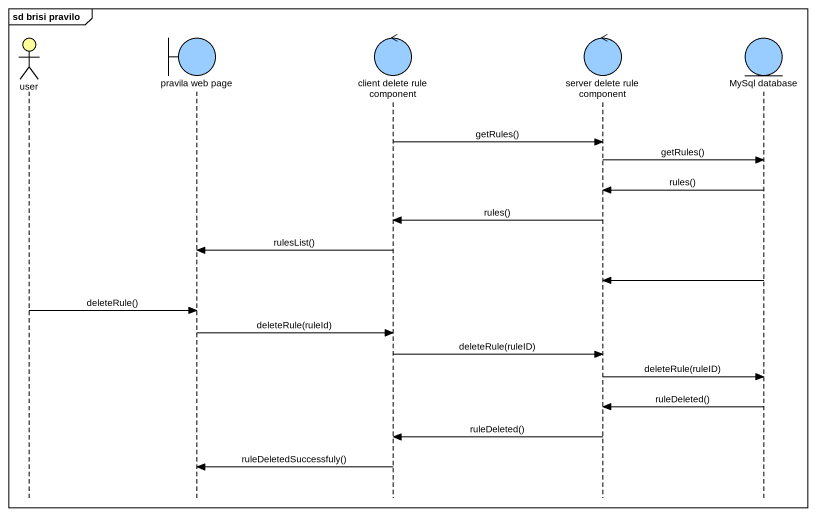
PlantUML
@startuml
mainframe sd brisi pravilo
hide footbox
actor user #FFFE99
boundary "pravila web page" as pravila_web_page #99CCFF
control "client delete rule component" as client_delete_rule_component #99CCFF
control "server delete rule component" as server_delete_rule_component #99CCFF
entity "MySql database" as MySql_database #99CCFF

client_delete_rule_component -> server_delete_rule_component : getRules()
server_delete_rule_component -> MySql_database : getRules()
MySql_database -> server_delete_rule_component : rules()
server_delete_rule_component -> client_delete_rule_component : rules()
client_delete_rule_component -> pravila_web_page : rulesList()
MySql_database -> server_delete_rule_component
user -> pravila_web_page : deleteRule()
pravila_web_page -> client_delete_rule_component : deleteRule(ruleId)
client_delete_rule_component -> server_delete_rule_component : deleteRule(ruleID)
server_delete_rule_component -> MySql_database : deleteRule(ruleID)
MySql_database -> server_delete_rule_component : ruleDeleted()
server_delete_rule_component -> client_delete_rule_component : ruleDeleted()
client_delete_rule_component -> pravila_web_page : ruleDeletedSuccessfuly()
@enduml
